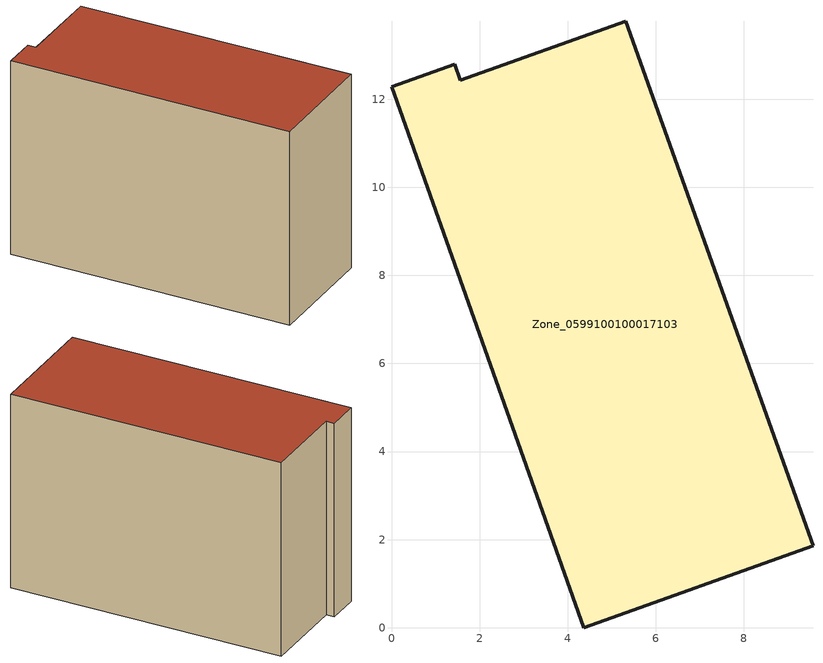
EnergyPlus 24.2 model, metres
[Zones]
Zone_0599100100017103
 floor ground (C_G): 4.36,0 0,12.29 1.43,12.8 1.56,12.43 5.32,13.77 9.57,1.86 z0
 wall outside (C_F): 1.56,12.43 1.43,12.8 0,12.29 4.36,0 9.57,1.86 5.32,13.77 1.56,12.43 z0:9.13
 roof outside (C_R): 9.57,1.86 5.32,13.77 1.56,12.43 1.43,12.8 0,12.29 4.36,0 z9.13
[BUILDING]
Pand.0599100100017103: North Axis=0; Terrain=City; Loads Convergence Tolerance Value=0.04; Temperature Convergence Tolerance Value=0.4; Solar Distribution=FullExterior; Maximum Number of Warmup Days=25; Minimum Number of Warmup Days=1
[Site:Location]
Rotterdam.The.Hague.AP_ZH_NLD Design_Conditions: Latitude=51.96; Longitude=4.45; Time Zone=1; Elevation=-4.5
[SITE:GROUNDTEMPERATURE:BUILDINGSURFACE]
18, 18, 18, 18, 18, 18, 18, 18, 18, 18, 18, 18
[MATERIAL] Thermal Absorptance=0.9; Solar Absorptance=0.7; Visible Absorptance=0.7
Name | Roughness | Thickness | Conductivity | Density | Specific Heat
G.TI.2015-2018 | MediumSmooth | 0.15 | 0.0428571 | 540 | 1210
F.TI.2015-2018 | Rough | 0.3 | 0.0666667 | 1920 | 840
R.TI.2015-2018 | MediumRough | 0.2 | 0.0333333 | 1500 | 1000
[CONSTRUCTION]
C_G: G.TI.2015-2018
C_F: F.TI.2015-2018
C_R: R.TI.2015-2018
[ZONE]
Zone_0599100100017103: Type=1; Multiplier=1; Ceiling Height=Autocalculate; Volume=Autocalculate; Floor Area=autocalculate; Part of Total Floor Area=Yes
[ZONEINFILTRATION:DESIGNFLOWRATE]
Infil_Zone_0599100100017103: Zone or ZoneList or Space or SpaceList=Zone_0599100100017103; Schedule=AlwaysOn; Design Flow Rate Calculation Method=Flow/Area; Flow Rate per Floor Area=0.0015; Constant Term Coefficient=1; Temperature Term Coefficient=0; Velocity Term Coefficient=0; Velocity Squared Term Coefficient=0
[HVACTEMPLATE:ZONE:IDEALLOADSAIRSYSTEM]
Zone_0599100100017103: Maximum Heating Supply Air Temperature=50; Minimum Cooling Supply Air Temperature=13; Maximum Heating Supply Air Humidity Ratio=0.0156; Minimum Cooling Supply Air Humidity Ratio=0.0077; Heating Limit=NoLimit; Cooling Limit=NoLimit; Dehumidification Control Type=ConstantSensibleHeatRatio; Cooling Sensible Heat Ratio=0.7; Dehumidification Setpoint=60; Humidification Control Type=None; Humidification Setpoint=30; Outdoor Air Method=None; Outdoor Air Flow Rate per Person=0.00944; Outdoor Air Flow Rate per Zone Floor Area=0; Outdoor Air Flow Rate per Zone=0; Demand Controlled Ventilation Type=None; Outdoor Air Economizer Type=NoEconomizer; Heat Recovery Type=None; Sensible Heat Recovery Effectiveness=0.7; Latent Heat Recovery Effectiveness=0.65
[ZONECONTROL:THERMOSTAT]
ThermostatControl_Zone_0599100100017103: Zone or ZoneList=Zone_0599100100017103; Control Type Schedule=DualSetpointControlType; Control 1=Thermostat_Zone_0599100100017103; Temperature Difference Between Cutout And Setpoint=0
[THERMOSTATSETPOINT:DUALSETPOINT]
Thermostat_Zone_0599100100017103: Heating Setpoint Temperature Schedule=HeatingSetpoint_Zone_0599100100017103; Cooling Setpoint Temperature Schedule=CoolingSetpoint_Zone_0599100100017103
[SCHEDULE:COMPACT]
HeatingSetpoint_Zone_0599100100017103: Through: 12/31, For: AllDays, Until: 24:00, 21
CoolingSetpoint_Zone_0599100100017103: Through: 12/31, For: AllDays, Until: 24:00, 24
DualSetpointControlType: Through: 12/31, For: AllDays, Until: 24:00, 4
AlwaysOn: Through: 12/31, For: AllDays, Until: 24:00, 1
